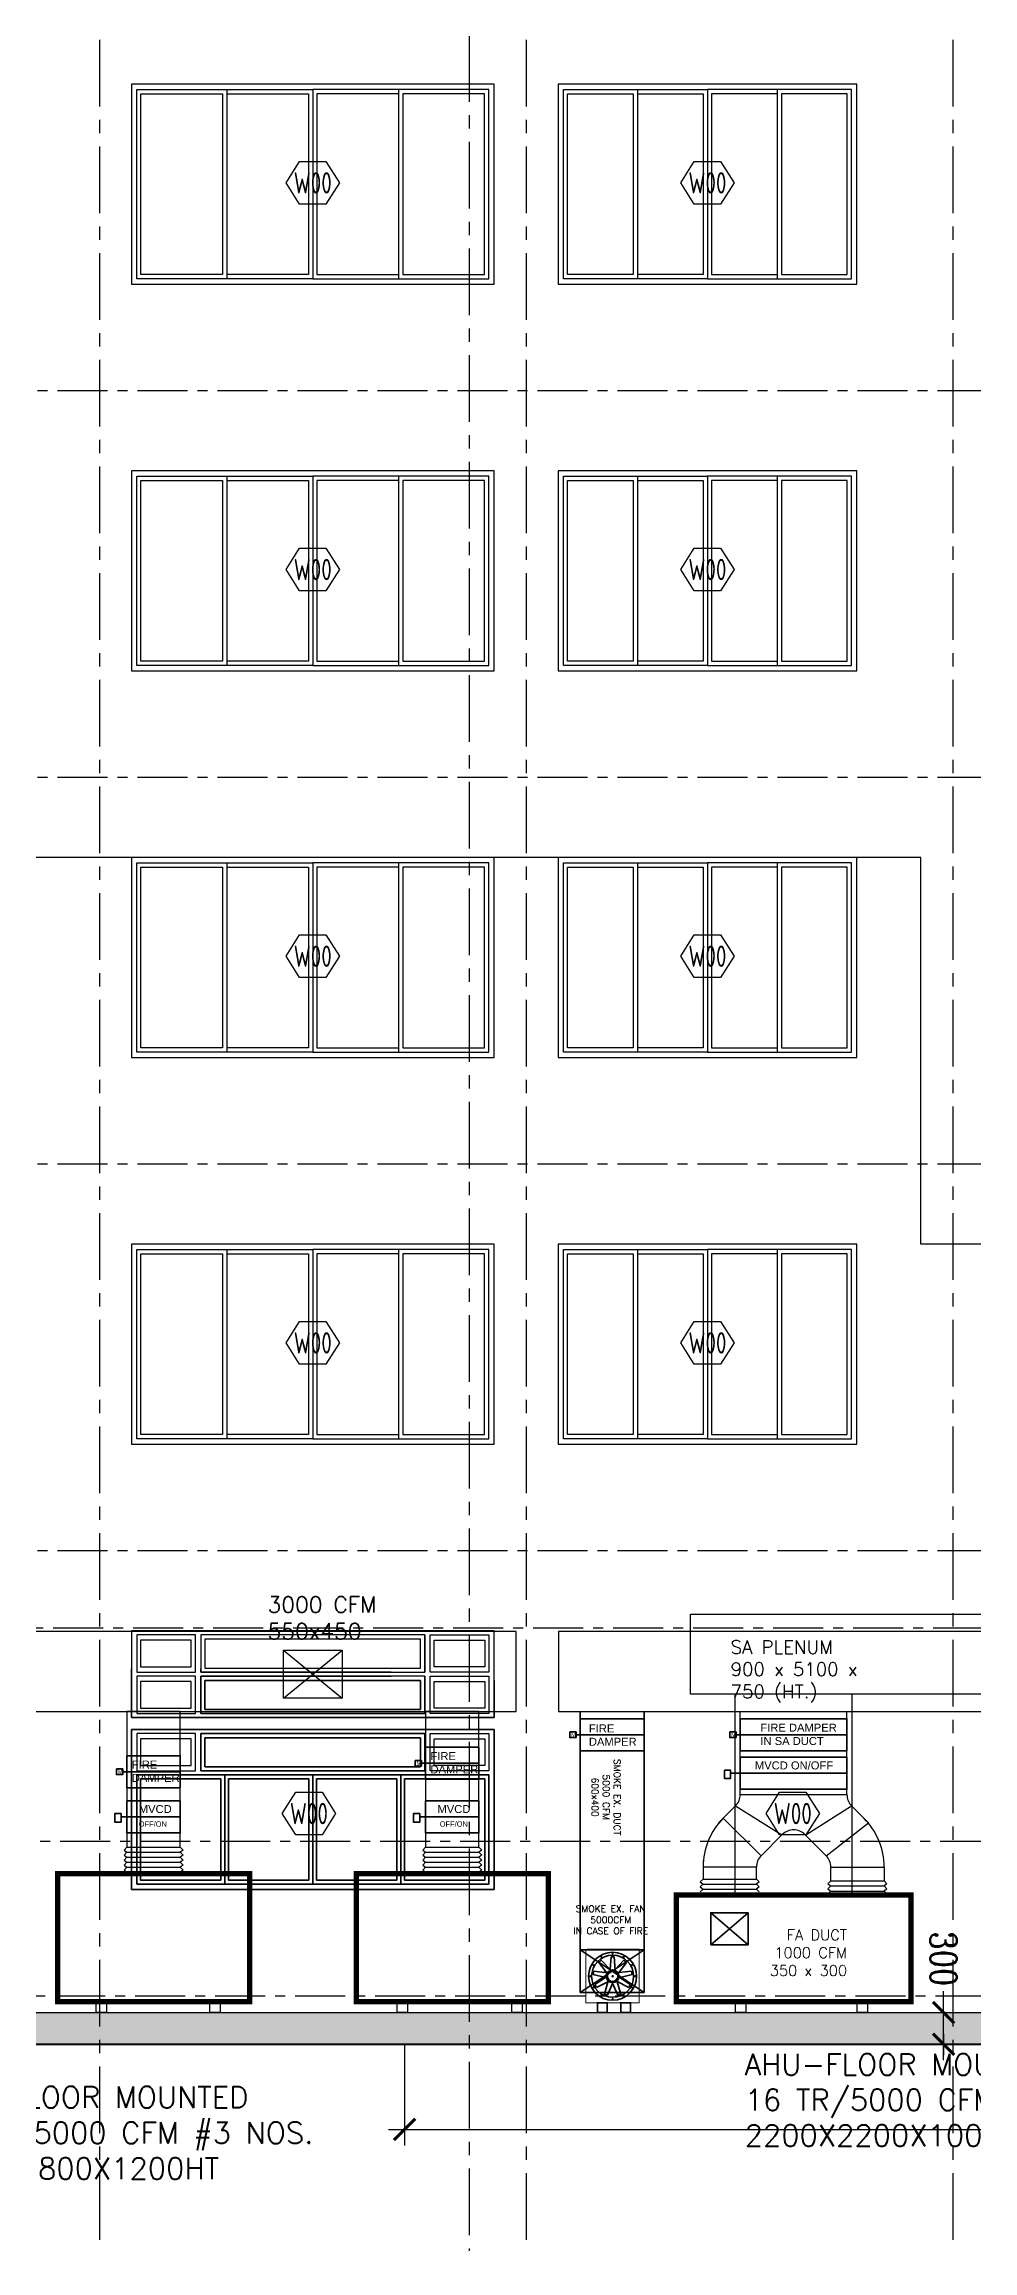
# Model space of a CAD drawing. Header units: millimetres. Extents: x -661525 to 498941, y 282148 to 1359693.
# Drawn here: x -241258 to -232551, y 712401 to 733088 of the extents above; entities that cross this region are included whole.
import ezdxf
from ezdxf.enums import TextEntityAlignment as Align

# ---------------------------------------------------------------- set-up
doc = ezdxf.new("R2010")
doc.units = ezdxf.units.MM
doc.header["$LTSCALE"] = 2.5
doc.header["$PDMODE"] = 35
doc.header["$PDSIZE"] = 15
doc.linetypes.add('CENTER', pattern=[2, 1.25, -0.25, 0.25, -0.25])
doc.layers.get('0').update_dxf_attribs({"linetype": 'CONTINUOUS'})
doc.layers.get('DEFPOINTS').update_dxf_attribs({"linetype": 'CONTINUOUS'})
for name, color, linetype in [('A-ANNO-DIMS-MAS-25', 11, 'CONTINUOUS'), ('A-ANNO-GRID', 5, 'CENTER'), ('A-ELEV-MEDM', 34, 'CONTINUOUS'), ('A-ELEV-THIN', 8, 'CONTINUOUS'), ('STONE', 9, 'CONTINUOUS'), ('v-ac ex.-fa fan', 91, 'CONTINUOUS'), ('v-ra duct', 3, 'CONTINUOUS'), ('v-SA DUCT', 4, 'CONTINUOUS'), ('vemcpl-ahu', 6, 'CONTINUOUS')]:
    doc.layers.add(name, color=color, linetype=linetype)
for name, color, linetype, lineweight in [('DRAFTING', 6, 'CONTINUOUS', 5), ('V-ac fa duct', 51, 'CONTINUOUS', 35), ('v-ac fd', 1, 'CONTINUOUS', 35), ('v-ac smoke ex-fa fan', 1, 'CONTINUOUS', 35), ('v-ac smoke ex. duct', 1, 'CONTINUOUS', 35), ('vac vcd', 5, 'CONTINUOUS', 35)]:
    doc.layers.add(name, color=color, linetype=linetype, lineweight=lineweight)
doc.styles.add('ARIAL', font='arial.ttf')
doc.styles.add('COMPLEX', font='complex.shx', dxfattribs={"width": 0.8})
doc.styles.add('ISOCP', font='isocp.shx', dxfattribs={"width": 0.8})
doc.styles.add('ROMANS', font='romans.shx', dxfattribs={"height": 125})
doc.styles.get("Standard").update_dxf_attribs({"font": 'txt.shx', "height": 1})
doc.linetypes.add('ZIGZAG', pattern='A,0.0001,-0.2,[131,ltypeshp.shx,S=0.2,R=0,X=-0.2,Y=0],-0.4,[131,ltypeshp.shx,S=0.2,R=180,X=0.2,Y=0],-0.2', length=0.8001)
doc.dimstyles.new('TICK100', dxfattribs={"dimtxt": 250, "dimasz": 200, "dimexe": 150, "dimexo": 10, "dimgap": 50, "dimtad": 0, "dimdec": 0, "dimrnd": 5, "dimzin": 1, "dimdsep": 46, "dimtxsty": 'COMPLEX', "dimblk1": 'ARCHTICK', "dimblk2": 'ARCHTICK', "dimsah": 1, "dimcen": 0.09375, "dimdle": 150, "dimclrd": 11, "dimclre": 11, "dimclrt": 7, "dimadec": 0, "dimazin": 0, "dimtfac": 1, "dimtdec": 0, "dimtofl": 0, "dimtmove": 0, "dimatfit": 3, "dimldrblk": 'OPEN90', "dimfxl": 1, "dimtolj": 1, "dimtzin": 1, "dimarcsym": 0})

# ---------------------------------------------------------------- blocks, each defined once
blk = doc.blocks.new('_ARCHTICK')
at = {"color": 0, "linetype": 'ByBlock', "const_width": 0.15}
blk.add_lwpolyline([(-0.5, -0.5), (0.5, 0.5)], dxfattribs=at)
blk = doc.blocks.new('*D434')
at = {"layer": 'A-ELEV-THIN', "color": 11, "lineweight": -2, "transparency": 16777216}
for p, q in [((-232826, 714635), (-232827, 714835)), ((-233123, 714635), (-232676, 714635)), ((-232826, 714188), (-232826, 714635)), ((-232826, 714435), (-232826, 714235)), ((-233123, 714338), (-232676, 714338))]:
    blk.add_line(p, q, dxfattribs=at)
at = {"layer": 'DEFPOINTS', "color": 0, "transparency": 16777216}
for p in [(-233133, 714635), (-232826, 714635), (-233133, 714338)]:
    blk.add_point(p, dxfattribs=at)
at = {"layer": 'A-ELEV-THIN', "color": 11, "lineweight": -2, "transparency": 16777216, "xscale": 200, "yscale": 200, "zscale": 200}
for p, rotation in [((-232826, 714635), 90.01720725358733), ((-232826, 714338), 270.0172072535873)]:
    blk.add_blockref('_ARCHTICK', p, dxfattribs=dict(at, rotation=rotation))
at = {"layer": 'A-ELEV-THIN', "color": 7, "transparency": 16777216, "insert": (-232827, 715138), "char_height": 250, "attachment_point": 5, "rotation": 270.0172, "style": 'COMPLEX'}
blk.add_mtext('\\A1;300', dxfattribs=at)
blk = doc.blocks.new('_Open90')
at = {"color": 0, "linetype": 'ByBlock', "lineweight": -2}
for p, q in [((0, 0), (-1, 0)), ((-0.5, 0.5), (0, 0)), ((0, 0), (-0.5, -0.5))]:
    blk.add_line(p, q, dxfattribs=at)
blk = doc.blocks.new('*D436')
at = {"layer": 'A-ANNO-DIMS-MAS-25', "color": 11, "lineweight": -2, "transparency": 16777216}
for p, q in [((-237879, 714325), (-237879, 713389)), ((-224879, 714328), (-224879, 713389)), ((-238029, 713539), (-231848, 713539)), ((-224729, 713539), (-230910, 713539))]:
    blk.add_line(p, q, dxfattribs=at)
at = {"layer": 'DEFPOINTS', "color": 0, "transparency": 16777216}
for p in [(-237879, 714335), (-224879, 714338), (-237879, 713539)]:
    blk.add_point(p, dxfattribs=at)
at = {"layer": 'A-ANNO-DIMS-MAS-25', "color": 11, "lineweight": -2, "transparency": 16777216, "xscale": 200, "yscale": 200, "zscale": 200, "rotation": 180}
blk.add_blockref('_ARCHTICK', (-237879, 713539), dxfattribs=at)
at = {"layer": 'A-ANNO-DIMS-MAS-25', "color": 11, "lineweight": -2, "transparency": 16777216, "xscale": 200, "yscale": 200, "zscale": 200}
blk.add_blockref('_ARCHTICK', (-224879, 713539), dxfattribs=at)
at = {"layer": 'A-ANNO-DIMS-MAS-25', "color": 7, "transparency": 16777216, "insert": (-231379, 713539), "char_height": 250, "attachment_point": 5, "style": 'COMPLEX'}
blk.add_mtext('\\A1;13000', dxfattribs=at)
blk = doc.blocks.new('SEF-F')
at = {"layer": 'v-ac smoke ex-fa fan', "color": 5, "ltscale": 0.36}
for p, q in [((-121, -21), (-330, 31)), ((-89, 59), (-320, 84)), ((-106, 61), (-233, 235)), ((-30, 103), (-192, 270)), ((-42, 115), (-27, 330)), ((43, 98), (27, 330)), ((42, 115), (192, 270)), ((96, 47), (233, 235)), ((104, -25), (330, 31)), ((106, 61), (320, 84)), ((-106, -12), (-299, -142)), ((-79, -94), (-272, -188)), ((-74, -77), (-138, -301)), ((0, -123), (-88, -319)), ((-7, -107), (88, -319)), ((63, -86), (272, -188)), ((79, -94), (138, -301)), ((121, -21), (299, -142))]:
    blk.add_line(p, q, dxfattribs=at)
at = {"layer": 'v-ac smoke ex-fa fan', "color": 2}
for radius in [406, 356]:
    blk.add_circle((0, 0), radius, dxfattribs=at)
at = {"layer": 'v-ac smoke ex-fa fan', "color": 5, "ltscale": 0.36}
for centre in [(0, 381), (-381, 0), (-330, 190), (-191, 330), (190, 330), (330, 190), (381, 0), (-330, -191), (-191, -330), (190, -330), (330, -191), (0, -381)]:
    blk.add_circle(centre, 6.25, dxfattribs=at)
at = {"layer": 'v-ac smoke ex-fa fan', "color": 5}
for radius in [107, 88.5, 9.23]:
    blk.add_circle((0, 0), radius, dxfattribs=at)
for start, end in [(165.3503, 174.6497), (125.3503, 134.6497), (85.3503, 94.6497), (45.3503, 54.6497), (5.3503, 14.6497), (205.3503, 214.6497), (245.3503, 254.6497), (285.3503, 294.6497), (325.3503, 334.6497)]:
    blk.add_arc((0, 0), 331, start, end, dxfattribs=at)

msp = doc.modelspace()

# ---------------------------------------------------------------- hatches: boundary and pattern name
at = {"layer": 'DRAFTING'}
msp.add_hatch(color=0, dxfattribs=at).paths.add_polyline_path([(-244241.7, 714635.1), (-223817.5, 714635.1), (-223817.4, 714338.3), (-244241.6, 714338.3)])

# ---------------------------------------------------------------- linework, layer by layer
at = {"color": 252}
for p, q in [((-238989.9, 731787.8), (-238863.5, 731987.8)), ((-238863.5, 731987.8), (-238616.2, 731987.8)), ((-238616.2, 731987.8), (-238489.9, 731787.8)), ((-235289.8, 731787.8), (-235163.4, 731987.8)), ((-235163.4, 731987.8), (-234916.1, 731987.8)), ((-234916.1, 731987.8), (-234789.8, 731787.8)), ((-238863.5, 731587.8), (-238989.9, 731787.8)), ((-238489.9, 731787.8), (-238616.2, 731587.8)), ((-235163.4, 731587.8), (-235289.8, 731787.8)), ((-234789.8, 731787.8), (-234916.1, 731587.8)), ((-238616.2, 731587.8), (-238863.5, 731587.8)), ((-234916.1, 731587.8), (-235163.4, 731587.8)), ((-238989.9, 728162.8), (-238863.5, 728362.8)), ((-238863.5, 728362.8), (-238616.2, 728362.8)), ((-238616.2, 728362.8), (-238489.9, 728162.8)), ((-235289.8, 728162.8), (-235163.4, 728362.8)), ((-235163.4, 728362.8), (-234916.1, 728362.8)), ((-234916.1, 728362.8), (-234789.8, 728162.8)), ((-238863.5, 727962.8), (-238989.9, 728162.8)), ((-238489.9, 728162.8), (-238616.2, 727962.8)), ((-235163.4, 727962.8), (-235289.8, 728162.8)), ((-234789.8, 728162.8), (-234916.1, 727962.8)), ((-238616.2, 727962.8), (-238863.5, 727962.8)), ((-234916.1, 727962.8), (-235163.4, 727962.8)), ((-238989.9, 724537.8), (-238863.5, 724737.8)), ((-238863.5, 724737.8), (-238616.2, 724737.8)), ((-238616.2, 724737.8), (-238489.9, 724537.8)), ((-235289.8, 724537.8), (-235163.4, 724737.8)), ((-235163.4, 724737.8), (-234916.1, 724737.8)), ((-234916.1, 724737.8), (-234789.8, 724537.8)), ((-238863.5, 724337.8), (-238989.9, 724537.8)), ((-238489.9, 724537.8), (-238616.2, 724337.8)), ((-235163.4, 724337.8), (-235289.8, 724537.8)), ((-234789.8, 724537.8), (-234916.1, 724337.8)), ((-238616.2, 724337.8), (-238863.5, 724337.8)), ((-234916.1, 724337.8), (-235163.4, 724337.8)), ((-238989.7, 720912.8), (-238863.4, 721112.8)), ((-238863.4, 721112.8), (-238616.1, 721112.8)), ((-238616.1, 721112.8), (-238489.7, 720912.8)), ((-235289.7, 720912.8), (-235163.4, 721112.8)), ((-235163.4, 721112.8), (-234916.1, 721112.8)), ((-234916.1, 721112.8), (-234789.7, 720912.8)), ((-238863.4, 720712.8), (-238989.7, 720912.8)), ((-238489.7, 720912.8), (-238616.1, 720712.8)), ((-235163.4, 720712.8), (-235289.7, 720912.8)), ((-234789.7, 720912.8), (-234916.1, 720712.8)), ((-238616.1, 720712.8), (-238863.4, 720712.8)), ((-234916.1, 720712.8), (-235163.4, 720712.8)), ((-239025.8, 716500.3), (-238899.4, 716700.3)), ((-238899.4, 716700.3), (-238652.1, 716700.3)), ((-238652.1, 716700.3), (-238525.8, 716500.3)), ((-238899.4, 716300.3), (-239025.8, 716500.3)), ((-238525.8, 716500.3), (-238652.1, 716300.3)), ((-238652.1, 716300.3), (-238899.4, 716300.3))]:
    msp.add_line(p, q, dxfattribs=at)
at = {"color": 253}
for p, q in [((-234489.7, 716500.3), (-234363.3, 716700.3)), ((-234363.3, 716700.3), (-234116, 716700.3)), ((-234116, 716700.3), (-233989.7, 716500.3)), ((-234363.3, 716300.3), (-234489.7, 716500.3)), ((-233989.7, 716500.3), (-234116, 716300.3)), ((-234116, 716300.3), (-234363.3, 716300.3))]:
    msp.add_line(p, q, dxfattribs=at)
at = {"layer": 'A-ANNO-DIMS-MAS-25', "color": 0, "lineweight": 40}
msp.add_line((-308137.8, 714338.3), (-223207.9, 714338.3), dxfattribs=at)
at = {"layer": 'A-ANNO-GRID', "color": 252, "ltscale": 200}
for p, q in [((-240739.7, 751127.9), (-240739.7, 712400.6)), ((-236739.7, 751127.9), (-236739.7, 712400.6)), ((-232739.7, 751127.9), (-232739.7, 712400.6)), ((-237274.7, 749173.4), (-237274.7, 712400.6))]:
    msp.add_line(p, q, dxfattribs=at)
at = {"layer": 'A-ANNO-GRID', "color": 252, "ltscale": 150}
for p, q in [((-222664.7, 729838.3), (-303725.9, 729838.3)), ((-222664.7, 726213.3), (-303725.9, 726213.3)), ((-222664.7, 722588.3), (-303725.9, 722588.3)), ((-222664.7, 718963.3), (-303725.9, 718963.3)), ((-222703.5, 718238.3), (-306025.5, 718238.3)), ((-222637.9, 716238.3), (-305964.7, 716238.3)), ((-222684.2, 714788.3), (-302128.1, 714788.3))]:
    msp.add_line(p, q, dxfattribs=at)
at = {"layer": 'A-ANNO-GRID', "color": 253, "ltscale": 150}
msp.add_line((-220259.7, 714338.3), (-305168.1, 714338.3), dxfattribs=at)
at = {"layer": 'A-ELEV-MEDM', "color": 252}
for p, q in [((-233039.7, 725463.3), (-266339.7, 725463.3)), ((-233039.7, 721838.3), (-233039.7, 725463.3)), ((-223214.7, 721838.3), (-233039.7, 721838.3))]:
    msp.add_line(p, q, dxfattribs=at)
at = {"layer": 'A-ELEV-THIN', "color": 252}
for p, q in [((-240389.7, 732663.3), (-239544.7, 732663.3)), ((-240389.7, 730888.3), (-240389.7, 732663.3)), ((-240349.7, 732623.3), (-239584.7, 732623.3)), ((-240349.7, 730928.3), (-240349.7, 732623.3)), ((-239584.7, 732663.3), (-239584.7, 732663.3)), ((-239584.7, 732663.3), (-238739.7, 732663.3)), ((-239584.7, 732623.3), (-239584.7, 730928.3)), ((-239544.7, 732663.3), (-239544.7, 730888.3)), ((-239544.7, 732623.3), (-238779.7, 732623.3)), ((-238779.7, 732623.3), (-238779.7, 730928.3)), ((-237894.7, 732663.3), (-238739.7, 732663.3)), ((-238739.7, 732663.3), (-238739.7, 730888.3)), ((-238739.7, 732663.3), (-238739.7, 730888.3)), ((-237934.7, 732623.3), (-238699.7, 732623.3)), ((-238699.7, 732623.3), (-238699.7, 730928.3)), ((-237089.7, 732663.3), (-237934.7, 732663.3)), ((-237934.7, 732663.3), (-237934.7, 730888.3)), ((-237894.7, 732663.3), (-237894.7, 732663.3)), ((-237129.7, 732623.3), (-237894.7, 732623.3)), ((-237894.7, 732623.3), (-237894.7, 730928.3)), ((-237129.7, 730928.3), (-237129.7, 732623.3)), ((-237089.7, 730888.3), (-237089.7, 732663.3)), ((-236389.8, 732663.3), (-235694.8, 732663.3)), ((-236389.8, 730888.3), (-236389.8, 732663.3)), ((-236349.8, 732623.3), (-235734.8, 732623.3)), ((-236349.8, 730928.3), (-236349.8, 732623.3)), ((-235734.8, 732663.3), (-235734.8, 732663.3)), ((-235734.8, 732663.3), (-235039.8, 732663.3)), ((-235734.8, 732623.3), (-235734.8, 730928.3)), ((-235694.8, 732663.3), (-235694.8, 730888.3)), ((-235694.8, 732623.3), (-235079.8, 732623.3)), ((-235079.8, 732623.3), (-235079.8, 730928.3)), ((-234344.8, 732663.3), (-235039.8, 732663.3)), ((-235039.8, 732663.3), (-235039.8, 730888.3)), ((-235039.8, 732663.3), (-235039.8, 730888.3)), ((-234384.8, 732623.3), (-234999.8, 732623.3)), ((-234999.8, 732623.3), (-234999.8, 730928.3)), ((-233689.8, 732663.3), (-234384.8, 732663.3)), ((-234384.8, 732663.3), (-234384.8, 730888.3)), ((-234344.8, 732663.3), (-234344.8, 732663.3)), ((-233729.8, 732623.3), (-234344.8, 732623.3)), ((-234344.8, 732623.3), (-234344.8, 730928.3)), ((-233729.8, 730928.3), (-233729.8, 732623.3)), ((-233689.8, 730888.3), (-233689.8, 732663.3)), ((-239584.7, 730928.3), (-240349.7, 730928.3)), ((-238779.7, 730928.3), (-239544.7, 730928.3)), ((-238699.7, 730928.3), (-237934.7, 730928.3)), ((-237894.7, 730928.3), (-237129.7, 730928.3)), ((-235734.8, 730928.3), (-236349.8, 730928.3)), ((-235079.8, 730928.3), (-235694.8, 730928.3)), ((-234999.8, 730928.3), (-234384.8, 730928.3)), ((-234344.8, 730928.3), (-233729.8, 730928.3)), ((-239544.7, 730888.3), (-240389.7, 730888.3)), ((-238739.7, 730888.3), (-239584.7, 730888.3)), ((-238739.7, 730888.3), (-237894.7, 730888.3)), ((-237934.7, 730888.3), (-237089.7, 730888.3)), ((-235694.8, 730888.3), (-236389.8, 730888.3)), ((-235039.8, 730888.3), (-235734.8, 730888.3)), ((-235039.8, 730888.3), (-234344.8, 730888.3)), ((-234384.8, 730888.3), (-233689.8, 730888.3)), ((-240389.7, 729038.3), (-239544.7, 729038.3)), ((-240389.7, 727263.3), (-240389.7, 729038.3)), ((-239584.7, 729038.3), (-239584.7, 729038.3)), ((-239584.7, 729038.3), (-238739.7, 729038.3)), ((-239544.7, 729038.3), (-239544.7, 727263.3)), ((-237894.7, 729038.3), (-238739.7, 729038.3)), ((-238739.7, 729038.3), (-238739.7, 727263.3)), ((-238739.7, 729038.3), (-238739.7, 727263.3)), ((-237089.7, 729038.3), (-237934.7, 729038.3)), ((-237934.7, 729038.3), (-237934.7, 727263.3)), ((-237894.7, 729038.3), (-237894.7, 729038.3)), ((-237089.7, 727263.3), (-237089.7, 729038.3)), ((-236389.8, 729038.3), (-235694.8, 729038.3)), ((-236389.8, 727263.3), (-236389.8, 729038.3)), ((-235734.8, 729038.3), (-235734.8, 729038.3)), ((-235734.8, 729038.3), (-235039.8, 729038.3)), ((-235694.8, 729038.3), (-235694.8, 727263.3)), ((-234344.8, 729038.3), (-235039.8, 729038.3)), ((-235039.8, 729038.3), (-235039.8, 727263.3)), ((-235039.8, 729038.3), (-235039.8, 727263.3)), ((-233689.8, 729038.3), (-234384.8, 729038.3)), ((-234384.8, 729038.3), (-234384.8, 727263.3)), ((-234344.8, 729038.3), (-234344.8, 729038.3)), ((-233689.8, 727263.3), (-233689.8, 729038.3)), ((-240349.7, 728998.3), (-239584.7, 728998.3)), ((-240349.7, 727303.3), (-240349.7, 728998.3)), ((-239584.7, 728998.3), (-239584.7, 727303.3)), ((-239544.7, 728998.3), (-238779.7, 728998.3)), ((-238779.7, 728998.3), (-238779.7, 727303.3)), ((-237934.7, 728998.3), (-238699.7, 728998.3)), ((-238699.7, 728998.3), (-238699.7, 727303.3)), ((-237129.7, 728998.3), (-237894.7, 728998.3)), ((-237894.7, 728998.3), (-237894.7, 727303.3)), ((-237129.7, 727303.3), (-237129.7, 728998.3)), ((-236349.8, 728998.3), (-235734.8, 728998.3)), ((-236349.8, 727303.3), (-236349.8, 728998.3)), ((-235734.8, 728998.3), (-235734.8, 727303.3)), ((-235694.8, 728998.3), (-235079.8, 728998.3)), ((-235079.8, 728998.3), (-235079.8, 727303.3)), ((-234384.8, 728998.3), (-234999.8, 728998.3)), ((-234999.8, 728998.3), (-234999.8, 727303.3)), ((-233729.8, 728998.3), (-234344.8, 728998.3)), ((-234344.8, 728998.3), (-234344.8, 727303.3)), ((-233729.8, 727303.3), (-233729.8, 728998.3)), ((-239544.7, 727263.3), (-240389.7, 727263.3)), ((-239584.7, 727303.3), (-240349.7, 727303.3)), ((-238739.7, 727263.3), (-239584.7, 727263.3)), ((-238779.7, 727303.3), (-239544.7, 727303.3)), ((-238739.7, 727263.3), (-237894.7, 727263.3)), ((-238699.7, 727303.3), (-237934.7, 727303.3)), ((-237934.7, 727263.3), (-237089.7, 727263.3)), ((-237894.7, 727303.3), (-237129.7, 727303.3)), ((-235694.8, 727263.3), (-236389.8, 727263.3)), ((-235734.8, 727303.3), (-236349.8, 727303.3)), ((-235039.8, 727263.3), (-235734.8, 727263.3)), ((-235079.8, 727303.3), (-235694.8, 727303.3)), ((-235039.8, 727263.3), (-234344.8, 727263.3)), ((-234999.8, 727303.3), (-234384.8, 727303.3)), ((-234384.8, 727263.3), (-233689.8, 727263.3)), ((-234344.8, 727303.3), (-233729.8, 727303.3)), ((-240389.7, 725413.3), (-239544.7, 725413.3)), ((-240389.7, 723638.3), (-240389.7, 725413.3)), ((-240349.7, 725373.3), (-239584.7, 725373.3)), ((-240349.7, 723678.3), (-240349.7, 725373.3)), ((-239584.7, 725413.3), (-239584.7, 725413.3)), ((-239584.7, 725413.3), (-238739.7, 725413.3)), ((-239584.7, 725373.3), (-239584.7, 723678.3)), ((-239544.7, 725413.3), (-239544.7, 723638.3)), ((-239544.7, 725373.3), (-238779.7, 725373.3)), ((-238779.7, 725373.3), (-238779.7, 723678.3)), ((-237894.7, 725413.3), (-238739.7, 725413.3)), ((-238739.7, 725413.3), (-238739.7, 723638.3)), ((-238739.7, 725413.3), (-238739.7, 723638.3)), ((-237934.7, 725373.3), (-238699.7, 725373.3)), ((-238699.7, 725373.3), (-238699.7, 723678.3)), ((-237089.7, 725413.3), (-237934.7, 725413.3)), ((-237934.7, 725413.3), (-237934.7, 723638.3)), ((-237894.7, 725413.3), (-237894.7, 725413.3)), ((-237129.7, 725373.3), (-237894.7, 725373.3)), ((-237894.7, 725373.3), (-237894.7, 723678.3)), ((-237129.7, 723678.3), (-237129.7, 725373.3)), ((-237089.7, 723638.3), (-237089.7, 725413.3)), ((-236389.8, 725413.3), (-235694.8, 725413.3)), ((-236389.8, 723638.3), (-236389.8, 725413.3)), ((-236349.8, 725373.3), (-235734.8, 725373.3)), ((-236349.8, 723678.3), (-236349.8, 725373.3)), ((-235734.8, 725413.3), (-235734.8, 725413.3)), ((-235734.8, 725413.3), (-235039.8, 725413.3)), ((-235734.8, 725373.3), (-235734.8, 723678.3)), ((-235694.8, 725413.3), (-235694.8, 723638.3)), ((-235694.8, 725373.3), (-235079.8, 725373.3)), ((-235079.8, 725373.3), (-235079.8, 723678.3)), ((-234344.8, 725413.3), (-235039.8, 725413.3)), ((-235039.8, 725413.3), (-235039.8, 723638.3)), ((-235039.8, 725413.3), (-235039.8, 723638.3)), ((-234384.8, 725373.3), (-234999.8, 725373.3)), ((-234999.8, 725373.3), (-234999.8, 723678.3)), ((-233689.8, 725413.3), (-234384.8, 725413.3)), ((-234384.8, 725413.3), (-234384.8, 723638.3)), ((-234344.8, 725413.3), (-234344.8, 725413.3)), ((-233729.8, 725373.3), (-234344.8, 725373.3)), ((-234344.8, 725373.3), (-234344.8, 723678.3)), ((-233729.8, 723678.3), (-233729.8, 725373.3)), ((-233689.8, 723638.3), (-233689.8, 725413.3)), ((-239584.7, 723678.3), (-240349.7, 723678.3)), ((-238779.7, 723678.3), (-239544.7, 723678.3)), ((-238699.7, 723678.3), (-237934.7, 723678.3)), ((-237894.7, 723678.3), (-237129.7, 723678.3)), ((-235734.8, 723678.3), (-236349.8, 723678.3)), ((-235079.8, 723678.3), (-235694.8, 723678.3)), ((-234999.8, 723678.3), (-234384.8, 723678.3)), ((-234344.8, 723678.3), (-233729.8, 723678.3)), ((-239544.7, 723638.3), (-240389.7, 723638.3)), ((-238739.7, 723638.3), (-239584.7, 723638.3)), ((-238739.7, 723638.3), (-237894.7, 723638.3)), ((-237934.7, 723638.3), (-237089.7, 723638.3)), ((-235694.8, 723638.3), (-236389.8, 723638.3)), ((-235039.8, 723638.3), (-235734.8, 723638.3)), ((-235039.8, 723638.3), (-234344.8, 723638.3)), ((-234384.8, 723638.3), (-233689.8, 723638.3)), ((-240389.7, 721788.3), (-239544.7, 721788.3)), ((-240389.7, 720013.3), (-240389.7, 721788.3)), ((-240349.7, 721748.3), (-239584.7, 721748.3)), ((-240349.7, 720053.3), (-240349.7, 721748.3)), ((-239584.7, 721788.3), (-239584.7, 721788.3)), ((-239584.7, 721788.3), (-238739.7, 721788.3)), ((-239584.7, 721748.3), (-239584.7, 720053.3)), ((-239544.7, 721788.3), (-239544.7, 720013.3)), ((-239544.7, 721748.3), (-238779.7, 721748.3)), ((-238779.7, 721748.3), (-238779.7, 720053.3)), ((-237894.7, 721788.3), (-238739.7, 721788.3)), ((-238739.7, 721788.3), (-238739.7, 720013.3)), ((-238739.7, 721788.3), (-238739.7, 720013.3)), ((-237934.7, 721748.3), (-238699.7, 721748.3)), ((-238699.7, 721748.3), (-238699.7, 720053.3)), ((-237089.7, 721788.3), (-237934.7, 721788.3)), ((-237934.7, 721788.3), (-237934.7, 720013.3)), ((-237894.7, 721788.3), (-237894.7, 721788.3)), ((-237129.7, 721748.3), (-237894.7, 721748.3)), ((-237894.7, 721748.3), (-237894.7, 720053.3)), ((-237129.7, 720053.3), (-237129.7, 721748.3)), ((-237089.7, 720013.3), (-237089.7, 721788.3)), ((-236389.8, 721788.3), (-235694.8, 721788.3)), ((-236389.8, 720013.3), (-236389.8, 721788.3)), ((-236349.8, 721748.3), (-235734.8, 721748.3)), ((-236349.8, 720053.3), (-236349.8, 721748.3)), ((-235734.8, 721788.3), (-235734.8, 721788.3)), ((-235734.8, 721788.3), (-235039.8, 721788.3)), ((-235734.8, 721748.3), (-235734.8, 720053.3)), ((-235694.8, 721788.3), (-235694.8, 720013.3)), ((-235694.8, 721748.3), (-235079.8, 721748.3)), ((-235079.8, 721748.3), (-235079.8, 720053.3)), ((-234344.8, 721788.3), (-235039.8, 721788.3)), ((-235039.8, 721788.3), (-235039.8, 720013.3)), ((-235039.8, 721788.3), (-235039.8, 720013.3)), ((-234384.8, 721748.3), (-234999.8, 721748.3)), ((-234999.8, 721748.3), (-234999.8, 720053.3)), ((-233689.8, 721788.3), (-234384.8, 721788.3)), ((-234384.8, 721788.3), (-234384.8, 720013.3)), ((-234344.8, 721788.3), (-234344.8, 721788.3)), ((-233729.8, 721748.3), (-234344.8, 721748.3)), ((-234344.8, 721748.3), (-234344.8, 720053.3)), ((-233729.8, 720053.3), (-233729.8, 721748.3)), ((-233689.8, 720013.3), (-233689.8, 721788.3)), ((-239544.7, 720013.3), (-240389.7, 720013.3)), ((-239584.7, 720053.3), (-240349.7, 720053.3)), ((-238739.7, 720013.3), (-239584.7, 720013.3)), ((-238779.7, 720053.3), (-239544.7, 720053.3)), ((-238739.7, 720013.3), (-237894.7, 720013.3)), ((-238699.7, 720053.3), (-237934.7, 720053.3)), ((-237934.7, 720013.3), (-237089.7, 720013.3)), ((-237894.7, 720053.3), (-237129.7, 720053.3)), ((-235694.8, 720013.3), (-236389.8, 720013.3)), ((-235734.8, 720053.3), (-236349.8, 720053.3)), ((-235039.8, 720013.3), (-235734.8, 720013.3)), ((-235079.8, 720053.3), (-235694.8, 720053.3)), ((-235039.8, 720013.3), (-234344.8, 720013.3)), ((-234999.8, 720053.3), (-234384.8, 720053.3)), ((-234384.8, 720013.3), (-233689.8, 720013.3)), ((-234344.8, 720053.3), (-233729.8, 720053.3)), ((-237039.7, 718213.3), (-240439.7, 718213.3)), ((-240439.7, 718213.3), (-240439.7, 717401.3)), ((-239839.7, 718175.3), (-240389.7, 718175.3)), ((-240389.7, 718175.3), (-240389.7, 717825.3)), ((-239878.7, 718125.3), (-240353.7, 718125.3)), ((-240353.7, 718125.3), (-240353.7, 717875.3)), ((-239878.7, 717875.3), (-239878.7, 718125.3)), ((-239839.7, 717825.3), (-239839.7, 718175.3)), ((-237689.7, 718175.3), (-239789.7, 718175.3)), ((-239789.7, 718175.3), (-239789.7, 717825.3)), ((-237728.7, 718136.3), (-239750.7, 718136.3)), ((-239750.7, 718136.3), (-239750.7, 717864.3)), ((-237728.7, 717864.3), (-237728.7, 718136.3)), ((-237689.7, 718175.3), (-237689.7, 717825.3)), ((-237689.7, 717825.3), (-237689.7, 718175.3)), ((-237639.7, 717825.3), (-237639.7, 718175.3)), ((-237639.7, 718175.3), (-237089.7, 718175.3)), ((-237600.7, 718125.3), (-237125.7, 718125.3)), ((-237600.7, 717875.3), (-237600.7, 718125.3)), ((-237125.7, 718125.3), (-237125.7, 717875.3)), ((-237089.7, 718175.3), (-237089.7, 717825.3)), ((-237039.7, 717401.3), (-237039.7, 718213.3)), ((-237125.7, 717875.3), (-237600.7, 717875.3)), ((-240389.7, 717825.3), (-239839.7, 717825.3)), ((-239839.7, 717787.3), (-240389.7, 717787.3)), ((-240389.7, 717787.3), (-240389.7, 717437.3)), ((-239878.7, 717737.3), (-240353.7, 717737.3)), ((-240353.7, 717737.3), (-240353.7, 717487.3)), ((-239878.7, 717487.3), (-239878.7, 717737.3)), ((-239839.7, 717437.3), (-239839.7, 717787.3)), ((-239789.7, 717825.3), (-237689.7, 717825.3)), ((-239789.7, 717787.3), (-239789.7, 717437.3)), ((-237689.7, 717787.3), (-239789.7, 717787.3)), ((-239789.7, 717787.3), (-239789.7, 717437.3)), ((-239750.7, 717864.3), (-237728.7, 717864.3)), ((-239750.7, 717748.3), (-239750.7, 717476.3)), ((-237728.7, 717476.3), (-237728.7, 717748.3)), ((-237689.7, 717437.3), (-237689.7, 717787.3)), ((-237689.7, 717787.3), (-237689.7, 717437.3)), ((-237089.7, 717825.3), (-237639.7, 717825.3)), ((-237639.7, 717437.3), (-237639.7, 717787.3)), ((-237639.7, 717787.3), (-237089.7, 717787.3)), ((-237600.7, 717487.3), (-237600.7, 717737.3)), ((-237125.7, 717737.3), (-237125.7, 717487.3)), ((-237089.7, 717787.3), (-237089.7, 717437.3)), ((-240353.7, 717487.3), (-239878.7, 717487.3)), ((-239750.7, 717476.3), (-237728.7, 717476.3)), ((-237125.7, 717487.3), (-237600.7, 717487.3)), ((-240439.7, 717401.3), (-237039.7, 717401.3)), ((-237039.7, 717288.3), (-240439.7, 717288.3)), ((-240439.7, 717288.3), (-240439.7, 715788.3)), ((-240389.7, 717437.3), (-239839.7, 717437.3)), ((-239839.7, 717250.3), (-240389.7, 717250.3)), ((-240389.7, 717250.3), (-240389.7, 716900.3)), ((-239839.7, 716900.3), (-239839.7, 717250.3)), ((-239789.7, 717437.3), (-237689.7, 717437.3)), ((-239789.7, 717250.3), (-239789.7, 716900.3)), ((-237689.7, 717250.3), (-239789.7, 717250.3)), ((-239789.7, 717250.3), (-239789.7, 716900.3)), ((-237689.7, 717250.3), (-237689.7, 716900.3)), ((-237689.7, 716900.3), (-237689.7, 717250.3)), ((-237089.7, 717437.3), (-237639.7, 717437.3)), ((-237639.7, 716900.3), (-237639.7, 717250.3)), ((-237639.7, 717250.3), (-237089.7, 717250.3)), ((-237089.7, 717250.3), (-237089.7, 716900.3)), ((-237039.7, 715788.3), (-237039.7, 717288.3)), ((-239878.7, 717200.3), (-240353.7, 717200.3)), ((-240353.7, 717200.3), (-240353.7, 716950.3)), ((-239878.7, 716950.3), (-239878.7, 717200.3)), ((-237728.7, 717211.3), (-239750.7, 717211.3)), ((-239750.7, 717211.3), (-239750.7, 716939.3)), ((-237728.7, 716939.3), (-237728.7, 717211.3)), ((-237600.7, 717200.3), (-237125.7, 717200.3)), ((-237600.7, 716950.3), (-237600.7, 717200.3)), ((-237125.7, 717200.3), (-237125.7, 716950.3)), ((-240389.7, 716900.3), (-239839.7, 716900.3)), ((-239564.7, 716862.3), (-240389.7, 716862.3)), ((-240389.7, 716862.3), (-240389.7, 715838.3)), ((-240353.7, 716950.3), (-239878.7, 716950.3)), ((-239789.7, 716900.3), (-237689.7, 716900.3)), ((-239750.7, 716939.3), (-237728.7, 716939.3)), ((-239564.7, 715838.3), (-239564.7, 716862.3)), ((-238739.7, 716862.3), (-239564.7, 716862.3)), ((-239564.7, 716862.3), (-239564.7, 715838.3)), ((-238739.7, 715838.3), (-238739.7, 716862.3)), ((-237914.7, 716862.3), (-238739.7, 716862.3)), ((-238739.7, 716862.3), (-238739.7, 715838.3)), ((-237914.7, 715838.3), (-237914.7, 716862.3)), ((-237089.7, 716862.3), (-237914.7, 716862.3)), ((-237914.7, 716862.3), (-237914.7, 715838.3)), ((-237089.7, 716900.3), (-237639.7, 716900.3)), ((-237125.7, 716950.3), (-237600.7, 716950.3)), ((-237089.7, 715838.3), (-237089.7, 716862.3)), ((-239600.7, 716826.3), (-240353.7, 716826.3)), ((-240353.7, 716826.3), (-240353.7, 715874.3)), ((-239600.7, 715874.3), (-239600.7, 716826.3)), ((-238775.7, 716826.3), (-239528.7, 716826.3)), ((-239528.7, 716826.3), (-239528.7, 715874.3)), ((-238775.7, 715874.3), (-238775.7, 716826.3)), ((-237950.7, 716826.3), (-238703.7, 716826.3)), ((-238703.7, 716826.3), (-238703.7, 715874.3)), ((-237950.7, 715874.3), (-237950.7, 716826.3)), ((-237125.7, 716826.3), (-237878.7, 716826.3)), ((-237878.7, 716826.3), (-237878.7, 715874.3)), ((-237125.7, 715874.3), (-237125.7, 716826.3)), ((-240389.7, 715838.3), (-239564.7, 715838.3)), ((-240353.7, 715874.3), (-239600.7, 715874.3)), ((-239564.7, 715838.3), (-238739.7, 715838.3)), ((-239528.7, 715874.3), (-238775.7, 715874.3)), ((-238739.7, 715838.3), (-237914.7, 715838.3)), ((-238703.7, 715874.3), (-237950.7, 715874.3)), ((-240439.7, 715788.3), (-237039.7, 715788.3))]:
    msp.add_line(p, q, dxfattribs=at)
at = {"layer": 'A-ELEV-THIN', "color": 254}
for p, q in [((-240353.7, 717875.3), (-239878.7, 717875.3)), ((-239789.7, 717858.3), (-239789.7, 717825.3)), ((-237728.7, 717748.3), (-239750.7, 717748.3)), ((-237600.7, 717737.3), (-237125.7, 717737.3)), ((-237914.7, 715838.3), (-237089.7, 715838.3)), ((-237878.7, 715874.3), (-237125.7, 715874.3))]:
    msp.add_line(p, q, dxfattribs=at)
at = {"layer": 'A-ELEV-THIN', "color": 253}
for points in [[(-240439.7, 718213.3), (-238003.4, 718213.3)], [(-238003.4, 717825.3), (-239789.7, 717825.3), (-239789.7, 717858.3)]]:
    msp.add_lwpolyline(points, dxfattribs=at)
at = {"layer": 'A-ELEV-THIN', "color": 252}
for points in [[(-237039.7, 717746.3), (-237039.7, 717401.3), (-240439.7, 717401.3), (-240439.7, 717858.3)], [(-240389.7, 717858.3), (-240389.7, 717825.3), (-239839.7, 717825.3), (-239839.7, 717858.3)], [(-237689.7, 717746.3), (-237689.7, 717437.3), (-239789.7, 717437.3), (-239789.7, 717787.3), (-238003.4, 717787.3)], [(-237089.7, 717746.3), (-237089.7, 717437.3), (-237639.7, 717437.3), (-237639.7, 717746.3)]]:
    msp.add_lwpolyline(points, dxfattribs=at)
for points in [[(-240389.7, 717437.3), (-239839.7, 717437.3), (-239839.7, 717787.3), (-240389.7, 717787.3)], [(-239878.7, 717737.3), (-240353.7, 717737.3), (-240353.7, 717487.3), (-239878.7, 717487.3)], [(-237728.7, 717476.3), (-239750.7, 717476.3), (-239750.7, 717748.3), (-237728.7, 717748.3)], [(-237600.7, 717737.3), (-237125.7, 717737.3), (-237125.7, 717487.3), (-237600.7, 717487.3)], [(-240439.7, 717288.3), (-237039.7, 717288.3), (-237039.7, 715788.3), (-240439.7, 715788.3)], [(-240389.7, 716900.3), (-239839.7, 716900.3), (-239839.7, 717250.3), (-240389.7, 717250.3)], [(-237689.7, 716900.3), (-239789.7, 716900.3), (-239789.7, 717250.3), (-237689.7, 717250.3)], [(-237089.7, 716900.3), (-237639.7, 716900.3), (-237639.7, 717250.3), (-237089.7, 717250.3)], [(-239878.7, 717200.3), (-240353.7, 717200.3), (-240353.7, 716950.3), (-239878.7, 716950.3)], [(-237728.7, 716939.3), (-239750.7, 716939.3), (-239750.7, 717211.3), (-237728.7, 717211.3)], [(-237600.7, 717200.3), (-237125.7, 717200.3), (-237125.7, 716950.3), (-237600.7, 716950.3)], [(-240389.7, 716862.3), (-239564.7, 716862.3), (-239564.7, 715838.3), (-240389.7, 715838.3)], [(-239564.7, 716862.3), (-238739.7, 716862.3), (-238739.7, 715838.3), (-239564.7, 715838.3)], [(-238739.7, 716862.3), (-237914.7, 716862.3), (-237914.7, 715838.3), (-238739.7, 715838.3)], [(-237914.7, 716862.3), (-237089.7, 716862.3), (-237089.7, 715838.3), (-237914.7, 715838.3)], [(-240353.7, 716826.3), (-239600.7, 716826.3), (-239600.7, 715874.3), (-240353.7, 715874.3)], [(-239528.7, 716826.3), (-238775.7, 716826.3), (-238775.7, 715874.3), (-239528.7, 715874.3)], [(-238703.7, 716826.3), (-237950.7, 716826.3), (-237950.7, 715874.3), (-238703.7, 715874.3)], [(-237878.7, 716826.3), (-237125.7, 716826.3), (-237125.7, 715874.3), (-237878.7, 715874.3)]]:
    msp.add_lwpolyline(points, close=True, dxfattribs=at)
at = {"layer": 'DEFPOINTS', "color": 252}
for p, q in [((-237039.7, 732713.3), (-240439.7, 732713.3)), ((-240439.7, 732713.3), (-240439.7, 730838.3)), ((-237039.7, 730838.3), (-237039.7, 732713.3)), ((-233639.8, 732713.3), (-236439.8, 732713.3)), ((-236439.8, 732713.3), (-236439.8, 730838.3)), ((-233639.8, 730838.3), (-233639.8, 732713.3)), ((-240439.7, 730838.3), (-237039.7, 730838.3)), ((-236439.8, 730838.3), (-233639.8, 730838.3)), ((-237039.7, 729088.3), (-240439.7, 729088.3)), ((-240439.7, 729088.3), (-240439.7, 727213.3)), ((-237039.7, 727213.3), (-237039.7, 729088.3)), ((-233639.8, 729088.3), (-236439.8, 729088.3)), ((-236439.8, 729088.3), (-236439.8, 727213.3)), ((-233639.8, 727213.3), (-233639.8, 729088.3)), ((-240439.7, 727213.3), (-237039.7, 727213.3)), ((-236439.8, 727213.3), (-233639.8, 727213.3)), ((-237039.7, 725463.3), (-240439.7, 725463.3)), ((-240439.7, 725463.3), (-240439.7, 723588.3)), ((-237039.7, 723588.3), (-237039.7, 725463.3)), ((-233639.8, 725463.3), (-236439.8, 725463.3)), ((-236439.8, 725463.3), (-236439.8, 723588.3)), ((-233639.8, 723588.3), (-233639.8, 725463.3)), ((-240439.7, 723588.3), (-237039.7, 723588.3)), ((-236439.8, 723588.3), (-233639.8, 723588.3)), ((-237039.7, 721838.3), (-240439.7, 721838.3)), ((-240439.7, 721838.3), (-240439.7, 719963.3)), ((-237039.7, 719963.3), (-237039.7, 721838.3)), ((-233639.8, 721838.3), (-236439.8, 721838.3)), ((-236439.8, 721838.3), (-236439.8, 719963.3)), ((-233639.8, 719963.3), (-233639.8, 721838.3)), ((-240439.7, 719963.3), (-237039.7, 719963.3)), ((-236439.8, 719963.3), (-233639.8, 719963.3))]:
    msp.add_line(p, q, dxfattribs=at)
at = {"layer": 'STONE'}
msp.add_lwpolyline([(-244241.7, 714635.1), (-223817.5, 714635.1), (-223817.4, 714338.3), (-244241.6, 714338.3)], close=True, dxfattribs=at)
at = {"layer": 'v-ac ex.-fa fan', "linetype": 'ByBlock', "const_width": 15}
for points in [[(-235980.3, 714635.1), (-236070.3, 714635.1), (-236070.3, 714725.1), (-235980.3, 714725.1)], [(-235761.7, 714635.1), (-235851.7, 714635.1), (-235851.7, 714725.1), (-235761.7, 714725.1)]]:
    msp.add_lwpolyline(points, close=True, dxfattribs=at)
at = {"layer": 'V-ac fa duct'}
for p, q in [((-234658.7, 715570.1), (-235008.7, 715270.1)), ((-235008.7, 715570.1), (-234658.7, 715270.1))]:
    msp.add_line(p, q, dxfattribs=at)
msp.add_lwpolyline([(-235008.7, 715270.1), (-235008.7, 715570.1), (-234658.7, 715570.1), (-234658.7, 715270.1)], close=True, dxfattribs=at)
at = {"layer": 'V-ac fa duct', "const_width": 10}
msp.add_lwpolyline([(-236178.3, 715225.1), (-235678.3, 715225.1), (-235678.3, 714725.1), (-236178.3, 714725.1)], close=True, dxfattribs=at)
at = {"layer": 'v-ac fd', "linetype": 'ZIGZAG', "ltscale": 5}
for p, q in [((-236271.2, 717238.7), (-235631.7, 717238.8)), ((-234771.2, 717238.7), (-233731.7, 717238.8)), ((-240521.3, 716891.6), (-239981.9, 716891.7)), ((-237721.3, 716971.2), (-237181.9, 716971.2))]:
    msp.add_line(p, q, dxfattribs=at)
at = {"layer": 'v-ac fd'}
for points in [[(-236330.3, 717265.4), (-236271.2, 717265.4), (-236271.2, 717212.1), (-236330.3, 717212.1)], [(-234830.3, 717265.4), (-234771.2, 717265.4), (-234771.2, 717212.1), (-234830.3, 717212.1)], [(-240580.4, 716918.2), (-240521.3, 716918.2), (-240521.3, 716865), (-240580.4, 716865)], [(-237780.4, 716997.8), (-237721.3, 716997.8), (-237721.3, 716944.6), (-237780.4, 716944.6)]]:
    msp.add_lwpolyline(points, close=True, dxfattribs=at)
at = {"layer": 'v-ac fd', "ltscale": 25}
for points in [[(-236231.7, 717388.7), (-235631.7, 717388.8), (-235631.7, 717088.8), (-236231.7, 717088.7)], [(-234731.7, 717388.7), (-233731.7, 717388.8), (-233731.7, 717088.8), (-234731.7, 717088.7)], [(-240481.9, 717041.6), (-239981.9, 717041.7), (-239981.9, 716741.7), (-240481.9, 716741.6)], [(-237681.9, 717121.2), (-237181.9, 717121.2), (-237181.9, 716821.2), (-237681.9, 716821.2)]]:
    msp.add_lwpolyline(points, close=True, dxfattribs=at)
at = {"layer": 'v-ac smoke ex. duct'}
for p, q in [((-236231.7, 714823.5), (-236231.7, 717456.9)), ((-235631.7, 714823.5), (-235631.7, 717456.9)), ((-236231.7, 715223.5), (-235631.7, 715223.5)), ((-235631.7, 714823.5), (-236231.7, 715223.5)), ((-236231.7, 714823.5), (-235631.7, 715223.5)), ((-236168.1, 715225.1), (-235678.3, 715225.1)), ((-236231.7, 714823.5), (-235631.7, 714823.5))]:
    msp.add_line(p, q, dxfattribs=at)
at = {"layer": 'v-ra duct'}
for points in [[(-235198.6, 718369.9), (-230098.6, 718369.9), (-230098.6, 717619.9), (-235198.6, 717619.9)], [(-234781.6, 717619.9), (-234781.6, 715752.7), (-233681.9, 715752.7), (-233681.9, 717619.9)]]:
    msp.add_lwpolyline(points, close=True, dxfattribs=at)
at = {"layer": 'v-SA DUCT'}
for p, q in [((-239014.7, 717580.8), (-238464.7, 718030.8)), ((-239014.7, 718030.8), (-238464.7, 717580.8)), ((-234731.7, 716679), (-234731.7, 717456.9)), ((-233731.7, 716679), (-233731.7, 717456.9)), ((-234731.7, 716679), (-233731.7, 716679)), ((-234934.8, 716413), (-234775.4, 716573.2)), ((-234536.7, 716104.2), (-234891.1, 716456.9)), ((-234775.4, 716573.2), (-234341.6, 716300.3)), ((-234116, 716300.3), (-233688.1, 716573.2)), ((-233528.7, 716413), (-233688.1, 716573.2)), ((-234536.7, 716104.2), (-234338.1, 716303.8)), ((-233926.8, 716104.2), (-234125.4, 716303.8)), ((-233926.8, 716104.2), (-233528.7, 716413))]:
    msp.add_line(p, q, dxfattribs=at)
for points in [[(-236833.9, 717456.9), (-236833.9, 718206.9), (-243836.1, 718208.3), (-243836.1, 717458.3)], [(-230213, 717456.9), (-230213, 718206.7), (-236436, 718206.7), (-236436, 717456.9)], [(-239014.7, 717580.8), (-239014.7, 718030.8), (-238464.7, 718030.8), (-238464.7, 717580.8)]]:
    msp.add_lwpolyline(points, close=True, dxfattribs=at)
for points in [[(-239981.9, 716184.9), (-239981.9, 717457.6), (-240481.9, 717457.6), (-240481.9, 716184.9)], [(-237181.9, 716184.9), (-237181.9, 717457.6), (-237681.9, 717457.6), (-237681.9, 716184.9)]]:
    msp.add_lwpolyline(points, dxfattribs=at)
for centre, radius, start, end in [((-234881.7, 716679), 150, 315.14696, 0), ((-233581.7, 716679), 150, 180, 224.85304), ((-234430.3, 715998.5), 650, 135.14696, 180), ((-234033.2, 715998.5), 650, 0, 44.85304), ((-234231.7, 716198.1), 150, 44.85304, 135.14696), ((-234430.3, 715998.5), 150, 135.14696, 180), ((-234033.2, 715998.5), 150, 0, 44.85304)]:
    msp.add_arc(centre, radius, start, end, dxfattribs=at)
at = {"layer": 'vac vcd', "ltscale": 25}
for p, q in [((-234822.3, 716829.5), (-234822.3, 716878.1)), ((-240537.1, 716420.8), (-240537.1, 716469.4)), ((-237737.1, 716420.8), (-237737.1, 716469.4))]:
    msp.add_line(p, q, dxfattribs=at)
for points in [[(-234880.4, 716906.5), (-234880.4, 716829.5), (-234822.3, 716829.5), (-234822.3, 716906.5)], [(-234731.7, 717028.1), (-233731.7, 717028.1), (-233731.7, 716728.1), (-234731.7, 716728.1)], [(-240537.1, 716420.8), (-240537.1, 716500.6), (-240595.6, 716500.6), (-240595.6, 716420.8)], [(-240481.9, 716619.4), (-239981.9, 716619.4), (-239981.9, 716319.4), (-240481.9, 716319.4)], [(-237737.1, 716420.8), (-237737.1, 716500.6), (-237795.6, 716500.6), (-237795.6, 716420.8)], [(-237681.9, 716619.4), (-237181.9, 716619.4), (-237181.9, 716319.4), (-237681.9, 716319.4)]]:
    msp.add_lwpolyline(points, close=True, dxfattribs=at)
at = {"layer": 'vac vcd', "linetype": 'ZIGZAG', "ltscale": 5}
for points in [[(-234822.3, 716878.1), (-234726.5, 716878.1), (-233731.7, 716878.1)], [(-240537.1, 716469.4), (-240476.6, 716469.4), (-239981.9, 716469.4)], [(-237737.1, 716469.4), (-237676.6, 716469.4), (-237181.9, 716469.4)]]:
    msp.add_lwpolyline(points, dxfattribs=at)
at = {"layer": 'vemcpl-ahu'}
for p, q in [((-240481.9, 716184.9), (-240508.8, 716158.4)), ((-240508.8, 716158.4), (-240481.9, 716137.8)), ((-240481.9, 716137.8), (-240508.8, 716111.3)), ((-240508.8, 716111.3), (-240481.9, 716090.7)), ((-240481.9, 716090.7), (-240508.8, 716064.2)), ((-240508.8, 716064.2), (-240481.9, 716043.6)), ((-240481.9, 716043.6), (-240508.8, 716017.1)), ((-240508.8, 716017.1), (-240481.9, 715996.5)), ((-240481.9, 716184.9), (-239981.9, 716184.9)), ((-240481.9, 716137.8), (-239981.9, 716137.8)), ((-240481.9, 716090.7), (-239981.9, 716090.7)), ((-240481.9, 716043.6), (-239981.9, 716043.6)), ((-239981.9, 716184.9), (-239954.9, 716158.4)), ((-239954.9, 716158.4), (-239981.9, 716137.8)), ((-239981.9, 716137.8), (-239954.9, 716111.3)), ((-239954.9, 716111.3), (-239981.9, 716090.7)), ((-239981.9, 716090.7), (-239954.9, 716064.2)), ((-239954.9, 716064.2), (-239981.9, 716043.6)), ((-239981.9, 716043.6), (-239954.9, 716017.1)), ((-239954.9, 716017.1), (-239981.9, 715996.5)), ((-237681.9, 716184.9), (-237708.8, 716158.4)), ((-237708.8, 716158.4), (-237681.9, 716137.8)), ((-237681.9, 716137.8), (-237708.8, 716111.3)), ((-237708.8, 716111.3), (-237681.9, 716090.7)), ((-237681.9, 716090.7), (-237708.8, 716064.2)), ((-237708.8, 716064.2), (-237681.9, 716043.6)), ((-237681.9, 716043.6), (-237708.8, 716017.1)), ((-237708.8, 716017.1), (-237681.9, 715996.5)), ((-237681.9, 716184.9), (-237181.9, 716184.9)), ((-237681.9, 716137.8), (-237181.9, 716137.8)), ((-237681.9, 716090.7), (-237181.9, 716090.7)), ((-237681.9, 716043.6), (-237181.9, 716043.6)), ((-237181.9, 716184.9), (-237154.9, 716158.4)), ((-237154.9, 716158.4), (-237181.9, 716137.8)), ((-237181.9, 716137.8), (-237154.9, 716111.3)), ((-237154.9, 716111.3), (-237181.9, 716090.7)), ((-237181.9, 716090.7), (-237154.9, 716064.2)), ((-237154.9, 716064.2), (-237181.9, 716043.6)), ((-237181.9, 716043.6), (-237154.9, 716017.1)), ((-237154.9, 716017.1), (-237181.9, 715996.5)), ((-235080.3, 716060.4), (-235080.3, 715886.3)), ((-240481.9, 715996.5), (-240508.8, 715970)), ((-240508.8, 715970), (-240481.9, 715949.3)), ((-240481.9, 715996.5), (-239981.9, 715996.5)), ((-240481.9, 715949.3), (-239981.9, 715949.3)), ((-239981.9, 715996.5), (-239954.9, 715970)), ((-239954.9, 715970), (-239981.9, 715949.3)), ((-237681.9, 715996.5), (-237708.8, 715970)), ((-237708.8, 715970), (-237681.9, 715949.3)), ((-237681.9, 715996.5), (-237181.9, 715996.5)), ((-237681.9, 715949.3), (-237181.9, 715949.3)), ((-237181.9, 715996.5), (-237154.9, 715970)), ((-237154.9, 715970), (-237181.9, 715949.3)), ((-235080.3, 715886.3), (-235107.2, 715859.8)), ((-235107.2, 715859.8), (-235080.3, 715839.2)), ((-235080.3, 715839.2), (-235107.2, 715812.7)), ((-235107.2, 715812.7), (-235080.3, 715792.1)), ((-234580.3, 715998.5), (-235080.3, 715998.5)), ((-235080.3, 715886.3), (-234580.3, 715886.3)), ((-235080.3, 715839.2), (-234580.3, 715839.2)), ((-234580.3, 715886.3), (-234580.3, 715998.5)), ((-234580.3, 715886.3), (-234553.4, 715859.8)), ((-234553.4, 715859.8), (-234580.3, 715839.2)), ((-234580.3, 715839.2), (-234553.4, 715812.7)), ((-234553.4, 715812.7), (-234580.3, 715792.1)), ((-233883.2, 715868.4), (-233910.1, 715841.9)), ((-233910.1, 715841.9), (-233883.2, 715821.3)), ((-233883.2, 715821.3), (-233910.1, 715794.8)), ((-233883.2, 715868.4), (-233883.2, 715998.5)), ((-233883.2, 715998.5), (-233383.2, 715998.5)), ((-233883.2, 715868.4), (-233383.2, 715868.4)), ((-233883.2, 715821.3), (-233383.2, 715821.3)), ((-233383.2, 715998.5), (-233383.2, 715868.4)), ((-233383.2, 715868.4), (-233356.2, 715841.9)), ((-233356.2, 715841.9), (-233383.2, 715821.3)), ((-233383.2, 715821.3), (-233356.2, 715794.8)), ((-235080.3, 715792.1), (-235107.2, 715765.6)), ((-235080.3, 715792.1), (-234580.3, 715792.1)), ((-235080.3, 715738.3), (-234580.3, 715738.3)), ((-234580.3, 715792.1), (-234553.4, 715765.6)), ((-233910.1, 715794.8), (-233883.2, 715774.2)), ((-233883.2, 715774.2), (-233910.1, 715747.7)), ((-233883.2, 715774.2), (-233383.2, 715774.2)), ((-233383.2, 715738.3), (-233883.2, 715738.3)), ((-233356.2, 715794.8), (-233383.2, 715774.2)), ((-233383.2, 715774.2), (-233356.2, 715747.7))]:
    msp.add_line(p, q, dxfattribs=at)
for points, const_width in [([(-241131.7, 715938.3), (-241131.7, 714738.3), (-239331.7, 714738.3), (-239331.7, 715938.3)], 50), ([(-238331.7, 715938.3), (-238331.7, 714738.3), (-236531.7, 714738.3), (-236531.7, 715938.3)], 50), ([(-235331.7, 714738.3), (-233131.7, 714738.3), (-233131.7, 715738.3), (-235331.7, 715738.3)], 50), ([(-240771.6, 714638.3), (-240671.6, 714638.3), (-240671.6, 714738.3), (-240771.6, 714738.3)], 12), ([(-239706.8, 714638.3), (-239606.8, 714638.3), (-239606.8, 714738.3), (-239706.8, 714738.3)], 12), ([(-237948.8, 714638.3), (-237848.8, 714638.3), (-237848.8, 714738.3), (-237948.8, 714738.3)], 12), ([(-236875.4, 714638.3), (-236775.4, 714638.3), (-236775.4, 714738.3), (-236875.4, 714738.3)], 12), ([(-234678.7, 714638.3), (-234778.7, 714638.3), (-234778.7, 714738.3), (-234678.7, 714738.3)], 12), ([(-233537.2, 714638.3), (-233637.2, 714638.3), (-233637.2, 714738.3), (-233537.2, 714738.3)], 12)]:
    msp.add_lwpolyline(points, close=True, dxfattribs=dict(at, const_width=const_width))

# ---------------------------------------------------------------- block references
at = {"layer": 'v-ac smoke ex-fa fan', "color": 5, "xscale": 0.5541, "yscale": 0.5541, "zscale": 0.5541}
msp.add_blockref('SEF-F', (-235928.3, 714975.1), dxfattribs=at)

# ---------------------------------------------------------------- texts
at = {"color": 252, "style": 'ISOCP', "width": 0.8}
for p in [(-238739.9, 731787.8), (-235039.8, 731787.8), (-238739.9, 728162.8), (-235039.8, 728162.8), (-238739.9, 724537.8), (-235039.8, 724537.8), (-238739.7, 720912.8), (-235039.7, 720912.8), (-238775.8, 716500.3)]:
    msp.add_attdef('W00', text='-', height=200, dxfattribs=at).set_placement(p, align=Align.MIDDLE_CENTER)
at = {"color": 253, "style": 'ISOCP', "width": 0.8}
msp.add_attdef('W00', text='-', height=200, dxfattribs=at).set_placement((-234239.7, 716500.3), align=Align.MIDDLE_CENTER)
at = {"layer": 'V-ac fa duct', "insert": (-233730.2, 715411.8), "char_height": 100, "width": 2576.736, "attachment_point": 3, "style": 'ROMANS'}
msp.add_mtext('{FA DUCT\\P1000 CFM\\P350 x 300}', dxfattribs=at)
at = {"layer": 'v-ac fd', "ltscale": 25, "attachment_point": 1, "style": 'ARIAL'}
for s, insert, char_height, width in [('M', (-236317.1, 717258.6), 37.5, 49.117), ('{FIRE\\PDAMPER}', (-236150.9, 717336), 75, 98.234), ('M', (-234817.1, 717258.6), 37.5, 49.117), ('FIRE DAMPER \\PIN SA DUCT', (-234542.9, 717343), 75, 1202.264), ('{FIRE\\PDAMPER}', (-237635.9, 717076.8), 75, 98.234), ('M', (-240567.2, 716911.5), 37.5, 49.117), ('{FIRE\\PDAMPER}', (-240435.9, 716997.3), 75, 98.234), ('M', (-237767.2, 716991.1), 37.5, 49.117)]:
    msp.add_mtext(s, dxfattribs=dict(at, insert=insert, char_height=char_height, width=width))
at = {"layer": 'v-ac smoke ex. duct', "linetype": 'ByBlock', "insert": (-235853.8, 715653.1), "char_height": 62.5, "width": 2001.508, "attachment_point": 3, "rotation": 270}
msp.add_mtext('\\pxqc;{\\Fromans|c0;SMOKE EX. DUCT\\P5000 CFM\\P600x400}', dxfattribs=at)
at = {"layer": 'v-ac smoke ex. duct', "linetype": 'ByBlock', "insert": (-235313.2, 715639.4), "char_height": 62.5, "width": 1264.245, "attachment_point": 3}
msp.add_mtext('\\pxqc;{\\Fromans|c0;SMOKE EX. FAN\\P5000CFM\\PIN CASE OF FIRE}', dxfattribs=at)
at = {"layer": 'v-SA DUCT', "attachment_point": 1, "style": 'ROMANS'}
for s, insert, char_height, width in [('{3000 CFM\\P550x450}', (-239162.8, 718533.8), 150, 1236.876), ('{SA PLENUM\\P900 x 5100 x 750 (HT.)}', (-234822.4, 718123.9), 125, 1569.63)]:
    msp.add_mtext(s, dxfattribs=dict(at, insert=insert, char_height=char_height, width=width))
at = {"layer": 'vac vcd', "ltscale": 25, "attachment_point": 1, "style": 'ARIAL'}
for s, insert, char_height, width in [('{MVCD ON/OFF}', (-234594.5, 716989), 75, 777.501), ('{OFF/ON}', (-240370.5, 716426.9), 50, 105.422), ('{MVCD}', (-240370.5, 716580.3), 75, 105.422), ('{MVCD}', (-237570.5, 716580.3), 75, 105.422), ('{OFF/ON}', (-237549, 716426.9), 50, 105.422)]:
    msp.add_mtext(s, dxfattribs=dict(at, insert=insert, char_height=char_height, width=width))
at = {"layer": 'vemcpl-ahu', "char_height": 200, "width": 4618.742, "attachment_point": 1, "style": 'ROMANS'}
for s, insert in [('AHU-FLOOR MOUNTED\\P16 TR/5000 CFM # 2 NOS.\\P2200X2200X1000HT', (-234690.2, 714248.6)), ('AHU-FLOOR MOUNTED\\P40 TR/5000 CFM #3 NOS.\\P2200X1800X1200HT', (-242343.3, 713940.5))]:
    msp.add_mtext(s, dxfattribs=dict(at, insert=insert))

# ---------------------------------------------------------------- dimensions: what is measured, and where the dimension line sits
at = {"layer": 'A-ANNO-DIMS-MAS-25'}
dim = msp.add_linear_dim(base=(-237878.6, 713539), p1=(-224878.6, 714338.3), p2=(-237878.6, 714334.5), angle=180, dimstyle='TICK100', dxfattribs=at)
dim.commit()
dim.dimension.update_dxf_attribs({"geometry": '*D436', "text_midpoint": (-231378.6, 713539)})
at = {"layer": 'A-ELEV-THIN', "color": 1}
dim = msp.add_aligned_dim(p1=(-233132.5, 714338.3), p2=(-233132.6, 714635.1), distance=-306.1, text='300', dimstyle='TICK100', dxfattribs=at)
dim.commit()
dim.dimension.update_dxf_attribs({"geometry": '*D434', "text_midpoint": (-232826.6, 715137.6)})

doc.saveas('drawing.dxf')
